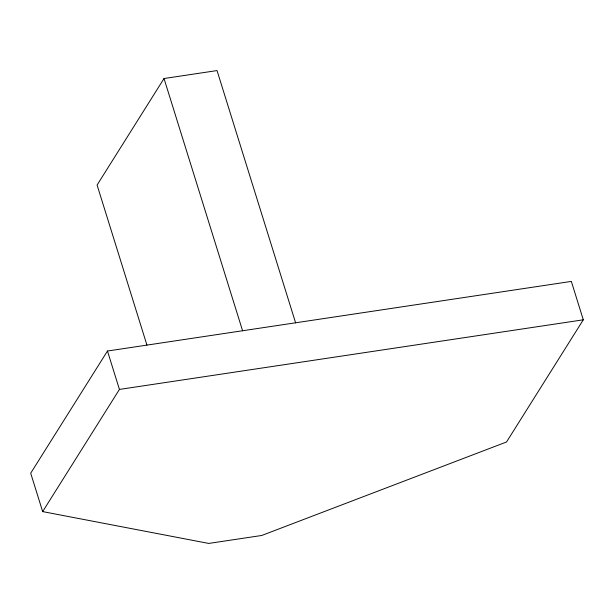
<?xml version="1.0" encoding="UTF-8"?>
<svg xmlns="http://www.w3.org/2000/svg" width="614" height="614" viewBox="0 0 614 614"><rect width="100%" height="100%" fill="white"/><g stroke="black" fill="none" stroke-linecap="round" stroke-linejoin="round"><path stroke-width="0.92" d="M295.626 322.903L217.034 70.572L164.022 78.523L97.089 185.037L146.923 345.037M107.473 351.024L30.7 473.202L42.658 511.6L208.714 543.428L261.725 535.477L506.527 441.988L583.3 319.81L571.342 281.412L107.473 351.024L119.431 389.422L42.658 511.6M119.431 389.422L583.3 319.81M164.022 78.523L242.614 330.862"/></g></svg>
